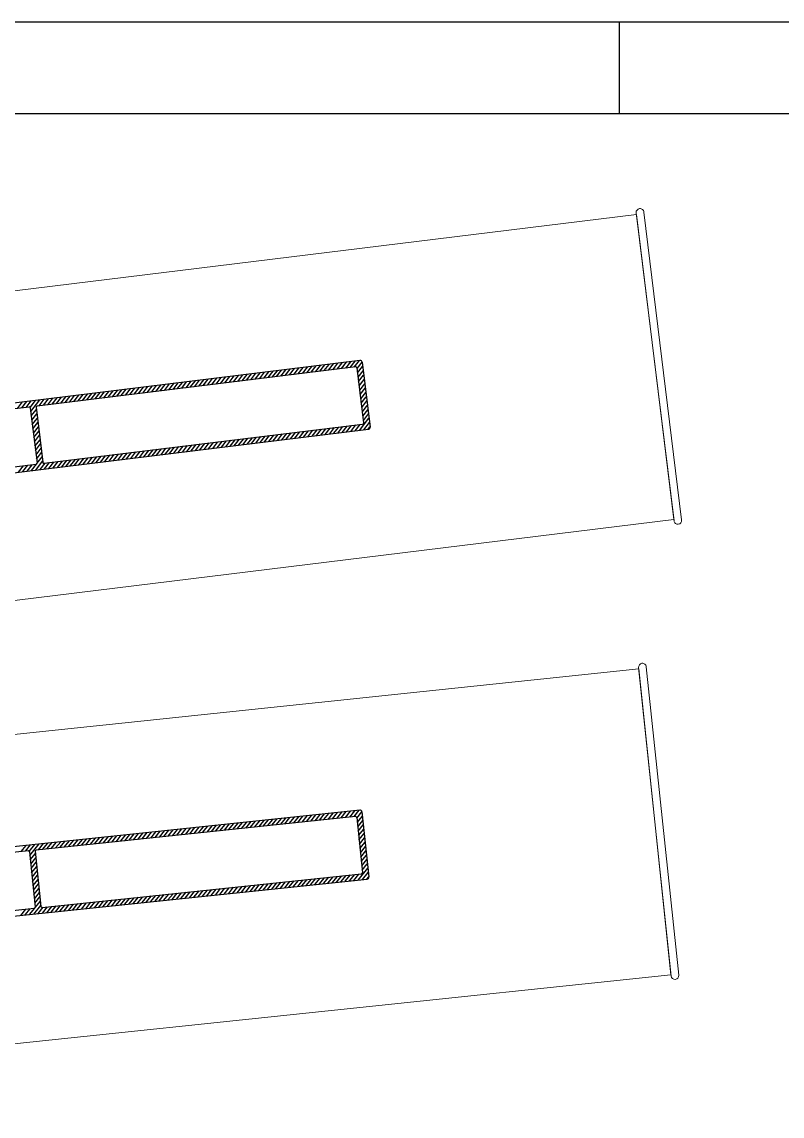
# Model space of a CAD drawing. Header units: millimetres. Extents: x 294 to 1873, y 2566 to 2986.
# Drawn here: x 703.7 to 786.8, y 2656.5 to 2776 of the extents above; entities that cross this region are included whole.
import ezdxf

# ---------------------------------------------------------------- set-up
doc = ezdxf.new("R2010")
doc.units = ezdxf.units.MM
doc.layers.add('弱線', color=4, linetype='Continuous', lineweight=15)
doc.layers.add('本体', color=3, linetype='Continuous', lineweight=25)

# ---------------------------------------------------------------- blocks, each defined once
blk = doc.blocks.new('Morita Aluminum for WEB')
blk.add_line((143.34, 196.08), (143.34, 206.08))
for points in [[(-5.16, 206.08), (291.84, 206.08), (291.84, -3.92), (-5.16, -3.92)], [(4.84, 196.08), (281.84, 196.08), (281.84, 6.08), (4.84, 6.08)]]:
    blk.add_lwpolyline(points, close=True)

msp = doc.modelspace()

# ---------------------------------------------------------------- linework, layer by layer
msp.add_lwpolyline([(630.52, 2766.03), (907.52, 2766.03), (907.52, 2596.03), (630.52, 2596.03)], close=True)
at = {"layer": '弱線'}
for p, q in [((663.31, 2741.8), (770.86, 2755)), ((774.98, 2721.51), (770.85, 2755.15)), ((770.86, 2755), (774.95, 2721.66)), ((775.81, 2721.61), (771.68, 2755.25)), ((667.4, 2708.45), (774.95, 2721.66)), ((774.65, 2671.78), (771.11, 2705.49)), ((775.49, 2671.87), (771.94, 2705.58)), ((663.35, 2694.02), (771.12, 2705.34)), ((771.12, 2705.34), (774.63, 2671.93)), ((666.86, 2660.6), (774.63, 2671.93))]:
    msp.add_line(p, q, dxfattribs=at)
for centre, start, end in [((771.26, 2755.21), 96, 186), ((771.26, 2755.21), 6, 96), ((775.39, 2721.56), 187, 277), ((775.39, 2721.56), 277, 7), ((771.52, 2705.53), 96, 186), ((771.52, 2705.53), 6, 96), ((775.07, 2671.83), 186, 276), ((775.07, 2671.83), 276, 6)]:
    msp.add_arc(centre, 0.42, start, end, dxfattribs=at)
at = {"layer": '本体'}
for p, q in [((740.66, 2739.03), (670.75, 2730.44)), ((739.58, 2738.26), (740.13, 2738.96)), ((740.05, 2738.32), (740.6, 2739.02)), ((740.2, 2738.33), (705.39, 2734.06)), ((729.68, 2737.04), (730.22, 2737.74)), ((730.15, 2737.1), (730.7, 2737.8)), ((730.62, 2737.16), (731.17, 2737.86)), ((731.09, 2737.22), (731.64, 2737.92)), ((731.56, 2737.27), (732.11, 2737.98)), ((732.03, 2737.33), (732.58, 2738.03)), ((732.51, 2737.39), (733.05, 2738.09)), ((732.98, 2737.45), (733.53, 2738.15)), ((733.45, 2737.51), (734, 2738.21)), ((733.92, 2737.56), (734.47, 2738.27)), ((734.39, 2737.62), (734.94, 2738.32)), ((734.86, 2737.68), (735.41, 2738.38)), ((735.33, 2737.74), (735.88, 2738.44)), ((735.81, 2737.79), (736.36, 2738.5)), ((736.29, 2737.87), (736.83, 2738.55)), ((736.77, 2737.93), (737.3, 2738.61)), ((737.22, 2737.97), (737.77, 2738.67)), ((737.69, 2738.03), (738.24, 2738.73)), ((738.16, 2738.08), (738.71, 2738.79)), ((738.64, 2738.14), (739.18, 2738.84)), ((739.11, 2738.2), (739.66, 2738.9)), ((740.34, 2738.22), (741.07, 2732.22)), ((740.35, 2738.15), (740.89, 2738.85)), ((740.4, 2737.68), (740.95, 2738.38)), ((740.46, 2737.2), (741.01, 2737.91)), ((740.9, 2738.84), (741.77, 2731.76)), ((720.24, 2735.88), (720.79, 2736.59)), ((720.71, 2735.94), (721.26, 2736.64)), ((721.19, 2736), (721.73, 2736.7)), ((721.66, 2736.06), (722.21, 2736.76)), ((722.13, 2736.12), (722.68, 2736.82)), ((722.6, 2736.17), (723.15, 2736.88)), ((723.07, 2736.23), (723.62, 2736.93)), ((723.54, 2736.29), (724.09, 2736.99)), ((724.02, 2736.35), (724.56, 2737.05)), ((724.49, 2736.4), (725.04, 2737.11)), ((724.96, 2736.46), (725.51, 2737.16)), ((725.43, 2736.52), (725.98, 2737.22)), ((725.9, 2736.58), (726.45, 2737.28)), ((726.37, 2736.64), (726.92, 2737.34)), ((726.85, 2736.69), (727.39, 2737.4)), ((727.32, 2736.75), (727.87, 2737.45)), ((727.79, 2736.81), (728.34, 2737.51)), ((728.26, 2736.87), (728.81, 2737.57)), ((728.73, 2736.93), (729.28, 2737.63)), ((729.2, 2736.98), (729.75, 2737.69)), ((740.52, 2736.73), (741.07, 2737.44)), ((740.58, 2736.26), (741.13, 2736.96)), ((710.34, 2734.67), (710.89, 2735.37)), ((710.81, 2734.73), (711.36, 2735.43)), ((711.28, 2734.78), (711.83, 2735.49)), ((711.75, 2734.84), (712.3, 2735.54)), ((712.22, 2734.9), (712.77, 2735.6)), ((712.7, 2734.96), (713.24, 2735.66)), ((713.17, 2735.01), (713.72, 2735.72)), ((713.64, 2735.07), (714.19, 2735.77)), ((714.11, 2735.13), (714.66, 2735.83)), ((714.58, 2735.19), (715.13, 2735.89)), ((715.05, 2735.25), (715.6, 2735.95)), ((715.53, 2735.3), (716.07, 2736.01)), ((716, 2735.36), (716.55, 2736.06)), ((716.47, 2735.42), (717.02, 2736.12)), ((716.94, 2735.48), (717.49, 2736.18)), ((717.41, 2735.54), (717.96, 2736.24)), ((717.88, 2735.59), (718.43, 2736.3)), ((718.36, 2735.65), (718.9, 2736.35)), ((718.83, 2735.71), (719.38, 2736.41)), ((719.3, 2735.77), (719.85, 2736.47)), ((719.77, 2735.83), (720.32, 2736.53)), ((740.64, 2735.79), (741.18, 2736.49)), ((740.69, 2735.32), (741.24, 2736.02)), ((740.75, 2734.85), (741.3, 2735.55)), ((703.26, 2733.8), (703.81, 2734.5)), ((703.74, 2733.86), (704.28, 2734.56)), ((704.21, 2733.91), (704.76, 2734.62)), ((704.63, 2733.91), (705.23, 2734.67)), ((704.7, 2733.46), (705.7, 2734.73)), ((705.62, 2734.09), (706.17, 2734.79)), ((706.09, 2734.15), (706.64, 2734.85)), ((706.57, 2734.2), (707.11, 2734.91)), ((707.04, 2734.26), (707.59, 2734.96)), ((707.51, 2734.32), (708.06, 2735.02)), ((707.98, 2734.38), (708.53, 2735.08)), ((708.45, 2734.44), (709, 2735.14)), ((708.92, 2734.49), (709.47, 2735.2)), ((709.39, 2734.55), (709.94, 2735.25)), ((709.87, 2734.61), (710.42, 2735.31)), ((740.81, 2734.37), (741.36, 2735.08)), ((740.87, 2733.9), (741.42, 2734.61)), ((704.51, 2733.95), (669.7, 2729.68)), ((704.65, 2733.84), (705.39, 2727.84)), ((704.76, 2732.98), (705.31, 2733.69)), ((704.82, 2732.51), (705.37, 2733.21)), ((705.28, 2733.92), (706.02, 2727.92)), ((740.93, 2733.43), (741.47, 2734.13)), ((740.98, 2732.96), (741.53, 2733.66)), ((741.04, 2732.49), (741.59, 2733.19)), ((704.87, 2732.04), (705.42, 2732.74)), ((704.93, 2731.57), (705.48, 2732.27)), ((704.99, 2731.1), (705.54, 2731.8)), ((706.16, 2727.81), (740.96, 2732.08)), ((738.26, 2731.11), (738.81, 2731.82)), ((738.73, 2731.17), (739.28, 2731.87)), ((739.21, 2731.23), (739.75, 2731.93)), ((739.68, 2731.29), (740.23, 2731.99)), ((740.15, 2731.35), (740.7, 2732.05)), ((740.62, 2731.4), (741.65, 2732.72)), ((741.09, 2731.46), (741.71, 2732.25)), ((741.56, 2731.52), (741.76, 2731.78)), ((664.8, 2722.09), (741.58, 2731.52)), ((705.05, 2730.63), (705.6, 2731.33)), ((705.11, 2730.15), (705.65, 2730.86)), ((728.36, 2729.9), (728.91, 2730.6)), ((728.83, 2729.96), (729.38, 2730.66)), ((729.3, 2730.01), (729.85, 2730.72)), ((729.77, 2730.07), (730.32, 2730.77)), ((730.24, 2730.13), (730.79, 2730.83)), ((730.72, 2730.19), (731.26, 2730.89)), ((731.19, 2730.25), (731.74, 2730.95)), ((731.66, 2730.3), (732.21, 2731.01)), ((732.13, 2730.36), (732.68, 2731.06)), ((732.6, 2730.42), (733.15, 2731.12)), ((733.07, 2730.48), (733.62, 2731.18)), ((733.55, 2730.53), (734.09, 2731.24)), ((734.02, 2730.59), (734.57, 2731.29)), ((734.49, 2730.65), (735.04, 2731.35)), ((734.96, 2730.71), (735.51, 2731.41)), ((735.43, 2730.77), (735.98, 2731.47)), ((735.9, 2730.82), (736.45, 2731.53)), ((736.38, 2730.88), (736.92, 2731.58)), ((736.85, 2730.94), (737.4, 2731.64)), ((737.32, 2731), (737.87, 2731.7)), ((737.79, 2731.06), (738.34, 2731.76)), ((705.16, 2729.68), (705.71, 2730.38)), ((705.22, 2729.21), (705.77, 2729.91)), ((705.28, 2728.74), (705.83, 2729.44)), ((718.45, 2728.68), (719, 2729.38)), ((718.93, 2728.74), (719.47, 2729.44)), ((719.4, 2728.8), (719.95, 2729.5)), ((719.87, 2728.86), (720.42, 2729.56)), ((720.34, 2728.91), (720.89, 2729.62)), ((720.81, 2728.97), (721.36, 2729.67)), ((721.28, 2729.03), (721.83, 2729.73)), ((721.75, 2729.09), (722.3, 2729.79)), ((722.23, 2729.15), (722.78, 2729.85)), ((722.7, 2729.2), (723.25, 2729.91)), ((723.17, 2729.26), (723.72, 2729.96)), ((723.64, 2729.32), (724.19, 2730.02)), ((724.11, 2729.38), (724.66, 2730.08)), ((724.58, 2729.43), (725.13, 2730.14)), ((725.06, 2729.49), (725.6, 2730.19)), ((725.53, 2729.55), (726.08, 2730.25)), ((726, 2729.61), (726.55, 2730.31)), ((726.47, 2729.67), (727.02, 2730.37)), ((726.94, 2729.72), (727.49, 2730.43)), ((727.41, 2729.78), (727.96, 2730.48)), ((727.89, 2729.84), (728.43, 2730.54)), ((705.34, 2728.27), (705.89, 2728.97)), ((705.38, 2727.78), (705.94, 2728.5)), ((709.02, 2727.52), (709.57, 2728.23)), ((709.49, 2727.58), (710.04, 2728.28)), ((709.96, 2727.64), (710.51, 2728.34)), ((710.44, 2727.7), (710.98, 2728.4)), ((710.91, 2727.76), (711.46, 2728.46)), ((711.38, 2727.81), (711.93, 2728.52)), ((711.85, 2727.87), (712.4, 2728.57)), ((712.32, 2727.93), (712.87, 2728.63)), ((712.79, 2727.99), (713.34, 2728.69)), ((713.27, 2728.04), (713.81, 2728.75)), ((713.74, 2728.1), (714.29, 2728.8)), ((714.21, 2728.16), (714.76, 2728.86)), ((714.68, 2728.22), (715.23, 2728.92)), ((715.15, 2728.28), (715.7, 2728.98)), ((715.62, 2728.33), (716.17, 2729.04)), ((716.1, 2728.39), (716.64, 2729.09)), ((716.57, 2728.45), (717.12, 2729.15)), ((717.04, 2728.51), (717.59, 2729.21)), ((717.51, 2728.57), (718.06, 2729.27)), ((717.98, 2728.62), (718.53, 2729.33)), ((670.47, 2723.43), (705.28, 2727.7)), ((703.36, 2726.83), (703.91, 2727.53)), ((703.83, 2726.89), (704.38, 2727.59)), ((704.3, 2726.94), (704.85, 2727.65)), ((704.78, 2727), (705.34, 2727.72)), ((705.25, 2727.06), (706, 2728.03)), ((705.72, 2727.12), (706.27, 2727.82)), ((706.19, 2727.18), (706.74, 2727.88)), ((706.66, 2727.23), (707.21, 2727.94)), ((707.13, 2727.29), (707.68, 2727.99)), ((707.61, 2727.35), (708.15, 2728.05)), ((708.08, 2727.41), (708.63, 2728.11)), ((708.55, 2727.47), (709.1, 2728.17)), ((740.65, 2689.89), (670.6, 2682.53)), ((740.17, 2689.21), (705.29, 2685.54)), ((729.15, 2688.05), (729.72, 2688.75)), ((729.63, 2688.1), (730.19, 2688.79)), ((730.1, 2688.15), (730.66, 2688.84)), ((730.57, 2688.2), (731.13, 2688.89)), ((731.04, 2688.25), (731.61, 2688.94)), ((731.52, 2688.3), (732.08, 2688.99)), ((731.99, 2688.35), (732.55, 2689.04)), ((732.46, 2688.4), (733.02, 2689.09)), ((732.94, 2688.45), (733.5, 2689.14)), ((733.41, 2688.5), (733.97, 2689.19)), ((733.88, 2688.55), (734.44, 2689.24)), ((734.35, 2688.6), (734.91, 2689.29)), ((734.83, 2688.65), (735.39, 2689.34)), ((735.3, 2688.7), (735.86, 2689.39)), ((735.77, 2688.75), (736.33, 2689.44)), ((736.26, 2688.81), (736.8, 2689.49)), ((736.73, 2688.87), (737.28, 2689.54)), ((737.19, 2688.9), (737.75, 2689.59)), ((737.66, 2688.95), (738.22, 2689.64)), ((738.13, 2689), (738.69, 2689.69)), ((738.61, 2689.05), (739.17, 2689.74)), ((739.08, 2689.1), (739.64, 2689.79)), ((739.55, 2689.15), (740.11, 2689.84)), ((740.02, 2689.2), (740.58, 2689.89)), ((740.31, 2689.1), (740.94, 2683.08)), ((740.32, 2689.02), (740.88, 2689.71)), ((740.37, 2688.55), (740.93, 2689.24)), ((740.42, 2688.08), (740.98, 2688.77)), ((740.88, 2689.71), (741.62, 2682.61)), ((717.81, 2686.86), (718.37, 2687.55)), ((718.29, 2686.91), (718.85, 2687.6)), ((718.76, 2686.96), (719.32, 2687.65)), ((719.23, 2687.01), (719.79, 2687.7)), ((719.7, 2687.06), (720.26, 2687.75)), ((720.18, 2687.11), (720.74, 2687.8)), ((720.65, 2687.16), (721.21, 2687.85)), ((721.12, 2687.21), (721.68, 2687.9)), ((721.59, 2687.26), (722.15, 2687.95)), ((722.07, 2687.31), (722.63, 2688)), ((722.54, 2687.36), (723.1, 2688.05)), ((723.01, 2687.41), (723.57, 2688.1)), ((723.48, 2687.46), (724.04, 2688.15)), ((723.96, 2687.51), (724.52, 2688.2)), ((724.43, 2687.56), (724.99, 2688.25)), ((724.9, 2687.61), (725.46, 2688.3)), ((725.37, 2687.66), (725.93, 2688.35)), ((725.85, 2687.71), (726.41, 2688.4)), ((726.32, 2687.75), (726.88, 2688.45)), ((726.79, 2687.8), (727.35, 2688.5)), ((727.26, 2687.85), (727.83, 2688.55)), ((727.74, 2687.9), (728.3, 2688.6)), ((728.21, 2687.95), (728.77, 2688.65)), ((728.68, 2688), (729.24, 2688.7)), ((740.47, 2687.6), (741.03, 2688.3)), ((740.51, 2687.13), (741.08, 2687.82)), ((706.47, 2685.67), (707.03, 2686.36)), ((706.94, 2685.72), (707.5, 2686.41)), ((707.42, 2685.77), (707.98, 2686.46)), ((707.89, 2685.82), (708.45, 2686.51)), ((708.36, 2685.87), (708.92, 2686.56)), ((708.83, 2685.92), (709.39, 2686.61)), ((709.31, 2685.97), (709.87, 2686.66)), ((709.78, 2686.02), (710.34, 2686.71)), ((710.25, 2686.07), (710.81, 2686.76)), ((710.72, 2686.12), (711.28, 2686.81)), ((711.2, 2686.17), (711.76, 2686.86)), ((711.67, 2686.21), (712.23, 2686.91)), ((712.14, 2686.26), (712.7, 2686.96)), ((712.61, 2686.31), (713.18, 2687.01)), ((713.09, 2686.36), (713.65, 2687.06)), ((713.56, 2686.41), (714.12, 2687.11)), ((714.03, 2686.46), (714.59, 2687.16)), ((714.5, 2686.51), (715.07, 2687.21)), ((714.98, 2686.56), (715.54, 2687.26)), ((715.45, 2686.61), (716.01, 2687.3)), ((715.92, 2686.66), (716.48, 2687.35)), ((716.4, 2686.71), (716.96, 2687.4)), ((716.87, 2686.76), (717.43, 2687.45)), ((717.34, 2686.81), (717.9, 2687.5)), ((740.56, 2686.66), (741.13, 2687.35)), ((740.61, 2686.19), (741.17, 2686.88)), ((740.66, 2685.71), (741.22, 2686.41)), ((704.41, 2685.45), (669.54, 2681.79)), ((703.64, 2685.37), (704.2, 2686.06)), ((704.11, 2685.42), (704.67, 2686.11)), ((704.53, 2685.4), (705.14, 2686.16)), ((704.55, 2685.34), (705.19, 2679.33)), ((704.59, 2684.95), (705.61, 2686.21)), ((704.64, 2684.48), (705.2, 2685.17)), ((705.18, 2685.41), (705.81, 2679.39)), ((705.53, 2685.57), (706.09, 2686.26)), ((706, 2685.62), (706.56, 2686.31)), ((740.71, 2685.24), (741.27, 2685.93)), ((740.76, 2684.77), (741.32, 2685.46)), ((704.69, 2684.01), (705.25, 2684.7)), ((704.74, 2683.53), (705.3, 2684.23)), ((740.81, 2684.3), (741.37, 2684.99)), ((740.86, 2683.82), (741.42, 2684.52)), ((740.91, 2683.35), (741.47, 2684.04)), ((704.79, 2683.06), (705.35, 2683.75)), ((704.84, 2682.59), (705.4, 2683.28)), ((704.89, 2682.12), (705.45, 2682.81)), ((705.95, 2679.28), (740.83, 2682.94)), ((738.58, 2682.08), (739.14, 2682.77)), ((739.05, 2682.13), (739.62, 2682.82)), ((739.53, 2682.17), (740.09, 2682.87)), ((740, 2682.22), (740.56, 2682.92)), ((740.47, 2682.27), (741.52, 2683.57)), ((740.94, 2682.32), (741.57, 2683.1)), ((664.5, 2674.29), (741.44, 2682.38)), ((704.94, 2681.64), (705.5, 2682.34)), ((704.99, 2681.17), (705.55, 2681.86)), ((727.24, 2680.88), (727.8, 2681.58)), ((727.71, 2680.93), (728.27, 2681.63)), ((728.19, 2680.98), (728.75, 2681.68)), ((728.66, 2681.03), (729.22, 2681.72)), ((729.13, 2681.08), (729.69, 2681.77)), ((729.6, 2681.13), (730.16, 2681.82)), ((730.08, 2681.18), (730.64, 2681.87)), ((730.55, 2681.23), (731.11, 2681.92)), ((731.02, 2681.28), (731.58, 2681.97)), ((731.49, 2681.33), (732.05, 2682.02)), ((731.97, 2681.38), (732.53, 2682.07)), ((732.44, 2681.43), (733, 2682.12)), ((732.91, 2681.48), (733.47, 2682.17)), ((733.38, 2681.53), (733.94, 2682.22)), ((733.86, 2681.58), (734.42, 2682.27)), ((734.33, 2681.63), (734.89, 2682.32)), ((734.8, 2681.68), (735.36, 2682.37)), ((735.27, 2681.73), (735.83, 2682.42)), ((735.75, 2681.78), (736.31, 2682.47)), ((736.22, 2681.83), (736.78, 2682.52)), ((736.69, 2681.88), (737.25, 2682.57)), ((737.16, 2681.93), (737.72, 2682.62)), ((737.64, 2681.98), (738.2, 2682.67)), ((738.11, 2682.03), (738.67, 2682.72)), ((741.42, 2682.37), (741.62, 2682.63)), ((705.04, 2680.7), (705.6, 2681.39)), ((705.09, 2680.23), (705.65, 2680.92)), ((705.14, 2679.75), (705.7, 2680.45)), ((715.9, 2679.69), (716.46, 2680.38)), ((716.37, 2679.74), (716.93, 2680.43)), ((716.84, 2679.79), (717.4, 2680.48)), ((717.32, 2679.84), (717.88, 2680.53)), ((717.79, 2679.89), (718.35, 2680.58)), ((718.26, 2679.94), (718.82, 2680.63)), ((718.73, 2679.99), (719.29, 2680.68)), ((719.21, 2680.04), (719.77, 2680.73)), ((719.68, 2680.09), (720.24, 2680.78)), ((720.15, 2680.14), (720.71, 2680.83)), ((720.62, 2680.19), (721.18, 2680.88)), ((721.1, 2680.24), (721.66, 2680.93)), ((721.57, 2680.29), (722.13, 2680.98)), ((722.04, 2680.34), (722.6, 2681.03)), ((722.51, 2680.39), (723.08, 2681.08)), ((722.99, 2680.44), (723.55, 2681.13)), ((723.46, 2680.49), (724.02, 2681.18)), ((723.93, 2680.54), (724.49, 2681.23)), ((724.4, 2680.59), (724.97, 2681.28)), ((724.88, 2680.63), (725.44, 2681.33)), ((725.35, 2680.68), (725.91, 2681.38)), ((725.82, 2680.73), (726.38, 2681.43)), ((726.29, 2680.78), (726.86, 2681.48)), ((726.77, 2680.83), (727.33, 2681.53)), ((670.2, 2675.52), (705.07, 2679.19)), ((704.56, 2678.5), (705.13, 2679.21)), ((705.03, 2678.55), (705.8, 2679.5)), ((705.18, 2679.27), (705.75, 2679.97)), ((705.5, 2678.6), (706.06, 2679.29)), ((705.97, 2678.65), (706.54, 2679.34)), ((706.45, 2678.7), (707.01, 2679.39)), ((706.92, 2678.75), (707.48, 2679.44)), ((707.39, 2678.8), (707.95, 2679.49)), ((707.86, 2678.85), (708.43, 2679.54)), ((708.34, 2678.9), (708.9, 2679.59)), ((708.81, 2678.95), (709.37, 2679.64)), ((709.28, 2679), (709.84, 2679.69)), ((709.75, 2679.05), (710.32, 2679.74)), ((710.23, 2679.1), (710.79, 2679.79)), ((710.7, 2679.14), (711.26, 2679.84)), ((711.17, 2679.19), (711.73, 2679.89)), ((711.65, 2679.24), (712.21, 2679.94)), ((712.12, 2679.29), (712.68, 2679.99)), ((712.59, 2679.34), (713.15, 2680.04)), ((713.06, 2679.39), (713.62, 2680.09)), ((713.54, 2679.44), (714.1, 2680.14)), ((714.01, 2679.49), (714.57, 2680.18)), ((714.48, 2679.54), (715.04, 2680.23)), ((714.95, 2679.59), (715.51, 2680.28)), ((715.43, 2679.64), (715.99, 2680.33)), ((703.61, 2678.4), (704.17, 2679.09)), ((704.08, 2678.45), (704.64, 2679.14))]:
    msp.add_line(p, q, dxfattribs=at)
for centre, radius, start, end in [((740.69, 2738.82), 0.21, 7, 97), ((740.21, 2738.21), 0.126, 7, 97), ((704.53, 2733.83), 0.126, 7, 97), ((705.4, 2733.93), 0.126, 97, 187), ((740.95, 2732.21), 0.126, 277, 7), ((741.56, 2731.73), 0.21, 277, 7), ((705.27, 2727.82), 0.126, 277, 7), ((706.14, 2727.93), 0.126, 187, 277), ((740.18, 2689.09), 0.126, 6, 96), ((740.67, 2689.69), 0.21, 6, 96), ((704.43, 2685.33), 0.126, 6, 96), ((705.3, 2685.42), 0.126, 96, 186), ((740.82, 2683.07), 0.126, 276, 6), ((741.42, 2682.58), 0.21, 276, 6), ((705.06, 2679.31), 0.126, 276, 6), ((705.94, 2679.4), 0.126, 186, 276)]:
    msp.add_arc(centre, radius, start, end, dxfattribs=at)

# ---------------------------------------------------------------- block references
msp.add_blockref('Morita Aluminum for WEB', (625.68, 2569.95))

doc.saveas('drawing.dxf')
